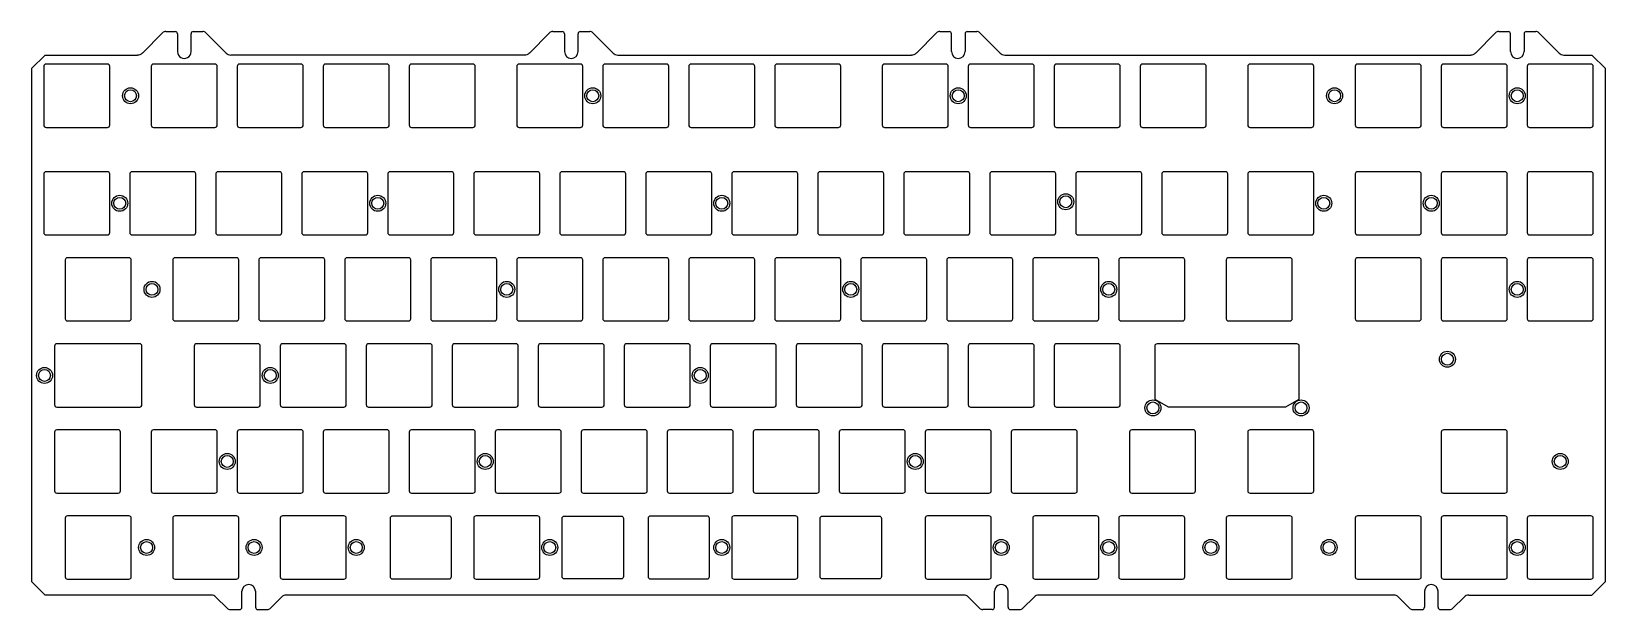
# Model space of a CAD drawing. Header units: millimetres. Extents: x -10 to 339, y -114 to 14.
import ezdxf

# ---------------------------------------------------------------- set-up
doc = ezdxf.new("R2010")
doc.units = ezdxf.units.MM
doc.header["$MEASUREMENT"] = 0

msp = doc.modelspace()

# ---------------------------------------------------------------- linework, layer by layer
for p, q in [((19.73, 14.22), (21.81, 14.22)), ((25.81, 14.22), (27.9, 14.22)), ((105.45, 14.22), (107.54, 14.22)), ((111.54, 14.22), (113.62, 14.22)), ((191.18, 14.22), (193.26, 14.22)), ((197.26, 14.22), (199.35, 14.22)), ((315, 14.22), (317.09, 14.22)), ((321.09, 14.22), (323.17, 14.22)), ((14.55, 9.46), (19.02, 13.93)), ((22.31, 13.72), (22.31, 9.77)), ((25.31, 9.77), (25.31, 13.72)), ((33.07, 9.46), (28.61, 13.93)), ((104.74, 13.93), (100.28, 9.46)), ((108.04, 13.72), (108.04, 9.77)), ((111.04, 9.77), (111.04, 13.72)), ((114.33, 13.93), (118.8, 9.46)), ((190.47, 13.93), (186, 9.46)), ((193.76, 9.77), (193.76, 13.72)), ((196.76, 13.72), (196.76, 9.77)), ((200.06, 13.93), (204.52, 9.46)), ((309.83, 9.46), (314.29, 13.93)), ((317.59, 9.77), (317.59, 13.72)), ((320.59, 13.72), (320.59, 9.77)), ((323.88, 13.93), (328.35, 9.46)), ((-10.03, 6.03), (-7.03, 9.02)), ((-7.03, 9.02), (13.49, 9.02)), ((99.22, 9.02), (34.13, 9.02)), ((119.86, 9.02), (184.94, 9.02)), ((205.58, 9.02), (308.77, 9.02)), ((329.41, 9.02), (335.64, 9.02)), ((338.64, 6.03), (335.64, 9.02)), ((-10.03, 6.03), (-10.03, -107.54)), ((338.64, -107.54), (338.64, 6.03)), ((-10.03, -107.54), (-7.03, -110.54)), ((335.64, -110.54), (338.64, -107.54)), ((29.78, -110.54), (-7.03, -110.54)), ((30.84, -110.98), (33.31, -113.44)), ((36.6, -113.24), (36.6, -109.71)), ((39.6, -109.71), (39.6, -113.24)), ((42.89, -113.44), (45.36, -110.98)), ((196.47, -110.54), (46.42, -110.54)), ((199.99, -113.44), (197.53, -110.98)), ((203.29, -113.24), (203.29, -109.71)), ((206.29, -113.24), (206.29, -109.71)), ((209.58, -113.44), (212.05, -110.98)), ((291.72, -110.54), (213.11, -110.54)), ((295.24, -113.44), (292.78, -110.98)), ((298.54, -109.71), (298.54, -113.24)), ((301.54, -113.24), (301.54, -109.71)), ((304.83, -113.44), (307.3, -110.98)), ((308.36, -110.54), (335.64, -110.54)), ((34.01, -113.74), (36.1, -113.74)), ((40.1, -113.74), (42.19, -113.74)), ((202.79, -113.74), (200.7, -113.74)), ((206.79, -113.74), (208.87, -113.74)), ((295.95, -113.74), (298.04, -113.74)), ((302.04, -113.74), (304.12, -113.74))]:
    msp.add_line(p, q)
for points in [[(6.8, 7), (-6.8, 7, 0.414212), (-7.3, 6.5), (-7.3, -6.5, 0.414212), (-6.8, -7), (6.8, -7, 0.414214), (7.3, -6.5), (7.3, 6.5, 0.414214)], [(16.51, 6.5), (16.51, -6.5, 0.414212), (17.01, -7), (30.61, -7, 0.414214), (31.11, -6.5), (31.11, 6.5, 0.414214), (30.61, 7), (17.01, 7, 0.414212)], [(16.51, 6.5), (16.51, -6.5, 0.414212), (17.01, -7), (30.61, -7, 0.414214), (31.11, -6.5), (31.11, 6.5, 0.414214), (30.61, 7), (17.01, 7, 0.414212)], [(35.56, 6.5), (35.56, -6.5, 0.414212), (36.06, -7), (49.66, -7, 0.414214), (50.16, -6.5), (50.16, 6.5, 0.414214), (49.66, 7), (36.06, 7, 0.414212)], [(35.56, -6.5, 0.414212), (36.06, -7), (49.66, -7, 0.414214), (50.16, -6.5), (50.16, 6.5, 0.414214), (49.66, 7), (36.06, 7, 0.414212), (35.56, 6.5)], [(54.61, 6.5), (54.61, -6.5, 0.414212), (55.11, -7), (68.71, -7, 0.414214), (69.21, -6.5), (69.21, 6.5, 0.414214), (68.71, 7), (55.11, 7, 0.414212)], [(69.21, 6.5, 0.414214), (68.71, 7), (55.11, 7, 0.414212), (54.61, 6.5), (54.61, -6.5, 0.414212), (55.11, -7), (68.71, -7, 0.414214), (69.21, -6.5)], [(73.66, 6.5), (73.66, -6.5, 0.414212), (74.16, -7), (87.76, -7, 0.414214), (88.26, -6.5), (88.26, 6.5, 0.414214), (87.76, 7), (74.16, 7, 0.414212)], [(74.16, -7), (87.76, -7, 0.414214), (88.26, -6.5), (88.26, 6.5, 0.414214), (87.76, 7), (74.16, 7, 0.414212), (73.66, 6.5), (73.66, -6.5, 0.414212)], [(97.48, 6.5), (97.48, -6.5, 0.414212), (97.97, -7), (111.58, -7, 0.414214), (112.08, -6.5), (112.08, 6.5, 0.414214), (111.58, 7), (97.97, 7, 0.414212)], [(97.97, 7, 0.414212), (97.48, 6.5), (97.48, -6.5, 0.414212), (97.97, -7), (111.58, -7, 0.414214), (112.08, -6.5), (112.08, 6.5, 0.414214), (111.58, 7)], [(130.62, -7, 0.414214), (131.12, -6.5), (131.12, 6.5, 0.414214), (130.62, 7), (117.03, 7, 0.414212), (116.53, 6.5), (116.53, -6.5, 0.414212), (117.03, -7)], [(150.18, -6.5), (150.18, 6.5, 0.414214), (149.68, 7), (136.07, 7, 0.414212), (135.57, 6.5), (135.57, -6.5, 0.414212), (136.07, -7), (149.68, -7, 0.414214)], [(168.72, 7), (155.12, 7, 0.414212), (154.62, 6.5), (154.62, -6.5, 0.414212), (155.12, -7), (168.72, -7, 0.414214), (169.22, -6.5), (169.22, 6.5, 0.414214)], [(178.44, 6.5), (178.44, -6.5, 0.414212), (178.94, -7), (192.54, -7, 0.414214), (193.04, -6.5), (193.04, 6.5, 0.414214), (192.54, 7), (178.94, 7, 0.414212)], [(193.04, -6.5), (193.04, 6.5, 0.414214), (192.54, 7), (178.94, 7, 0.414212), (178.44, 6.5), (178.44, -6.5, 0.414212), (178.94, -7), (192.54, -7, 0.414214)], [(197.49, 6.5), (197.49, -6.5, 0.414212), (197.99, -7), (211.59, -7, 0.414214), (212.09, -6.5), (212.09, 6.5, 0.414214), (211.59, 7), (197.99, 7, 0.414212)], [(211.59, 7), (197.99, 7, 0.414212), (197.49, 6.5), (197.49, -6.5, 0.414212), (197.99, -7), (211.59, -7, 0.414214), (212.09, -6.5), (212.09, 6.5, 0.414214)], [(216.54, 6.5), (216.54, -6.5, 0.414212), (217.04, -7), (230.64, -7, 0.414214), (231.14, -6.5), (231.14, 6.5, 0.414214), (230.64, 7), (217.04, 7, 0.414212)], [(231.14, -6.5), (231.14, 6.5, 0.414214), (230.64, 7), (217.04, 7, 0.414212), (216.54, 6.5), (216.54, -6.5, 0.414212), (217.04, -7), (230.64, -7, 0.414214)], [(235.59, 6.5), (235.59, -6.5, 0.414212), (236.09, -7), (249.69, -7, 0.414214), (250.19, -6.5), (250.19, 6.5, 0.414214), (249.69, 7), (236.09, 7, 0.414212)], [(250.19, -6.5), (250.19, 6.5, 0.414214), (249.69, 7), (236.09, 7, 0.414212), (235.59, 6.5), (235.59, -6.5, 0.414212), (236.09, -7), (249.69, -7, 0.414214)], [(274, 6.5, 0.414214), (273.5, 7), (259.9, 7, 0.414212), (259.4, 6.5), (259.4, -6.5, 0.414212), (259.9, -7), (273.5, -7, 0.414214), (274, -6.5)], [(297.31, -7, 0.414214), (297.81, -6.5), (297.81, 6.5, 0.414214), (297.31, 7), (283.71, 7, 0.414212), (283.21, 6.5), (283.21, -6.5, 0.414212), (283.71, -7)], [(302.76, 7, 0.414212), (302.26, 6.5), (302.26, -6.5, 0.414212), (302.76, -7), (316.36, -7, 0.414214), (316.86, -6.5), (316.86, 6.5, 0.414214), (316.36, 7)], [(335.41, -7, 0.414214), (335.91, -6.5), (335.91, 6.5, 0.414214), (335.41, 7), (321.81, 7, 0.414212), (321.31, 6.5), (321.31, -6.5, 0.414212), (321.81, -7)], [(-6.8, -30.81), (6.8, -30.81, 0.414214), (7.3, -30.31), (7.3, -17.31, 0.414214), (6.8, -16.81), (-6.8, -16.81, 0.414212), (-7.3, -17.31), (-7.3, -30.31, 0.414212)], [(26.35, -30.31), (26.35, -17.31, 0.414214), (25.85, -16.81), (12.25, -16.81, 0.414212), (11.75, -17.31), (11.75, -30.31, 0.414212), (12.25, -30.81), (25.85, -30.81, 0.414214)], [(31.3, -16.81, 0.414212), (30.8, -17.31), (30.8, -30.31, 0.414212), (31.3, -30.81), (44.9, -30.81, 0.414214), (45.4, -30.31), (45.4, -17.31, 0.414214), (44.9, -16.81)], [(49.85, -17.31), (49.85, -30.31, 0.414212), (50.35, -30.81), (63.95, -30.81, 0.414214), (64.45, -30.31), (64.45, -17.31, 0.414214), (63.95, -16.81), (50.35, -16.81, 0.414212)], [(69.4, -30.81), (83, -30.81, 0.414214), (83.5, -30.31), (83.5, -17.31, 0.414214), (83, -16.81), (69.4, -16.81, 0.414212), (68.9, -17.31), (68.9, -30.31, 0.414212)], [(88.45, -30.81), (102.05, -30.81, 0.414214), (102.55, -30.31), (102.55, -17.31, 0.414214), (102.05, -16.81), (88.45, -16.81, 0.414212), (87.95, -17.31), (87.95, -30.31, 0.414212)], [(121.6, -30.31), (121.6, -17.31, 0.414214), (121.1, -16.81), (107.5, -16.81, 0.414212), (107, -17.31), (107, -30.31, 0.414212), (107.5, -30.81), (121.1, -30.81, 0.414214)], [(126.55, -30.81), (140.15, -30.81, 0.414214), (140.65, -30.31), (140.65, -17.31, 0.414214), (140.15, -16.81), (126.55, -16.81, 0.414212), (126.05, -17.31), (126.05, -30.31, 0.414212)], [(159.2, -16.81), (145.6, -16.81, 0.414212), (145.1, -17.31), (145.1, -30.31, 0.414212), (145.6, -30.81), (159.2, -30.81, 0.414214), (159.7, -30.31), (159.7, -17.31, 0.414214)], [(164.65, -16.81, 0.414212), (164.15, -17.31), (164.15, -30.31, 0.414212), (164.65, -30.81), (178.25, -30.81, 0.414214), (178.75, -30.31), (178.75, -17.31, 0.414214), (178.25, -16.81)], [(183.7, -30.81), (197.3, -30.81, 0.414214), (197.8, -30.31), (197.8, -17.31, 0.414214), (197.3, -16.81), (183.7, -16.81, 0.414212), (183.2, -17.31), (183.2, -30.31, 0.414212)], [(202.25, -30.31, 0.414212), (202.75, -30.81), (216.35, -30.81, 0.414214), (216.85, -30.31), (216.85, -17.31, 0.414214), (216.35, -16.81), (202.75, -16.81, 0.414212), (202.25, -17.31)], [(235.4, -30.81, 0.414214), (235.9, -30.31), (235.9, -17.31, 0.414214), (235.4, -16.81), (221.8, -16.81, 0.414212), (221.3, -17.31), (221.3, -30.31, 0.414212), (221.8, -30.81)], [(240.35, -17.31), (240.35, -30.31, 0.414212), (240.85, -30.81), (254.45, -30.81, 0.414214), (254.95, -30.31), (254.95, -17.31, 0.414214), (254.45, -16.81), (240.85, -16.81, 0.414212)], [(259.4, -17.31), (259.4, -30.31, 0.414212), (259.9, -30.81), (273.5, -30.81, 0.414214), (274, -30.31), (274, -17.31, 0.414214), (273.5, -16.81), (259.9, -16.81, 0.414212)], [(283.71, -30.81), (297.31, -30.81, 0.414214), (297.81, -30.31), (297.81, -17.31, 0.414214), (297.31, -16.81), (283.71, -16.81, 0.414212), (283.21, -17.31), (283.21, -30.31, 0.414212)], [(302.76, -16.81, 0.414212), (302.26, -17.31), (302.26, -30.31, 0.414212), (302.76, -30.81), (316.36, -30.81, 0.414214), (316.86, -30.31), (316.86, -17.31, 0.414214), (316.36, -16.81)], [(335.41, -30.81, 0.414214), (335.91, -30.31), (335.91, -17.31, 0.414214), (335.41, -16.81), (321.81, -16.81, 0.414212), (321.31, -17.31), (321.31, -30.31, 0.414212), (321.81, -30.81)], [(12.06, -36.36, 0.414212), (11.56, -35.86), (-2.04, -35.86, 0.414214), (-2.54, -36.36), (-2.54, -49.36, 0.414214), (-2.04, -49.86), (11.56, -49.86, 0.414212), (12.06, -49.36)], [(21.77, -49.86), (35.38, -49.86, 0.414214), (35.88, -49.36), (35.88, -36.36, 0.414214), (35.38, -35.86), (21.77, -35.86, 0.414212), (21.27, -36.36), (21.27, -49.36, 0.414212)], [(40.33, -36.36), (40.33, -49.36, 0.414212), (40.83, -49.86), (54.42, -49.86, 0.414214), (54.92, -49.36), (54.92, -36.36, 0.414214), (54.42, -35.86), (40.83, -35.86, 0.414212)], [(73.47, -49.86, 0.414214), (73.97, -49.36), (73.97, -36.36, 0.414214), (73.47, -35.86), (59.88, -35.86, 0.414212), (59.38, -36.36), (59.38, -49.36, 0.414212), (59.88, -49.86)], [(78.42, -49.36, 0.414212), (78.92, -49.86), (92.53, -49.86, 0.414214), (93.03, -49.36), (93.03, -36.36, 0.414214), (92.53, -35.86), (78.92, -35.86, 0.414212), (78.42, -36.36)], [(97.97, -49.86), (111.58, -49.86, 0.414214), (112.08, -49.36), (112.08, -36.36, 0.414214), (111.58, -35.86), (97.97, -35.86, 0.414212), (97.48, -36.36), (97.48, -49.36, 0.414212)], [(116.53, -49.36, 0.414212), (117.03, -49.86), (130.62, -49.86, 0.414214), (131.12, -49.36), (131.12, -36.36, 0.414214), (130.62, -35.86), (117.03, -35.86, 0.414212), (116.53, -36.36)], [(136.07, -35.86, 0.414212), (135.57, -36.36), (135.57, -49.36, 0.414212), (136.07, -49.86), (149.68, -49.86, 0.414214), (150.18, -49.36), (150.18, -36.36, 0.414214), (149.68, -35.86)], [(169.22, -49.36), (169.22, -36.36, 0.414214), (168.72, -35.86), (155.12, -35.86, 0.414212), (154.62, -36.36), (154.62, -49.36, 0.414212), (155.12, -49.86), (168.72, -49.86, 0.414214)], [(187.78, -49.86, 0.414214), (188.28, -49.36), (188.28, -36.36, 0.414214), (187.78, -35.86), (174.18, -35.86, 0.414212), (173.68, -36.36), (173.68, -49.36, 0.414212), (174.18, -49.86)], [(192.72, -36.36), (192.72, -49.36, 0.414212), (193.22, -49.86), (206.82, -49.86, 0.414214), (207.32, -49.36), (207.32, -36.36, 0.414214), (206.82, -35.86), (193.22, -35.86, 0.414212)], [(211.77, -36.36), (211.77, -49.36, 0.414212), (212.28, -49.86), (225.88, -49.86, 0.414214), (226.38, -49.36), (226.38, -36.36, 0.414214), (225.88, -35.86), (212.28, -35.86, 0.414212)], [(230.82, -36.36), (230.82, -49.36, 0.414212), (231.32, -49.86), (244.93, -49.86, 0.414214), (245.43, -49.36), (245.43, -36.36, 0.414214), (244.93, -35.86), (231.32, -35.86, 0.414212)], [(254.64, -36.36), (254.64, -49.36, 0.414212), (255.14, -49.86), (268.74, -49.86, 0.414214), (269.24, -49.36), (269.24, -36.36, 0.414214), (268.74, -35.86), (255.14, -35.86, 0.414212)], [(297.81, -49.36), (297.81, -36.36, 0.414214), (297.31, -35.86), (283.71, -35.86, 0.414212), (283.21, -36.36), (283.21, -49.36, 0.414212), (283.71, -49.86), (297.31, -49.86, 0.414214)], [(302.26, -49.36, 0.414212), (302.76, -49.86), (316.36, -49.86, 0.414214), (316.86, -49.36), (316.86, -36.36, 0.414214), (316.36, -35.86), (302.76, -35.86, 0.414212), (302.26, -36.36)], [(321.31, -49.36, 0.414212), (321.81, -49.86), (335.41, -49.86, 0.414214), (335.91, -49.36), (335.91, -36.36, 0.414214), (335.41, -35.86), (321.81, -35.86, 0.414212), (321.31, -36.36)], [(-4.42, -54.91, 0.414212), (-4.92, -55.41), (-4.92, -68.41, 0.414212), (-4.42, -68.91), (13.94, -68.91, 0.414214), (14.44, -68.41), (14.44, -55.41, 0.414214), (13.94, -54.91)], [(26.54, -54.91, 0.414212), (26.04, -55.41), (26.04, -68.41, 0.414212), (26.54, -68.91), (40.14, -68.91, 0.414214), (40.64, -68.41), (40.64, -55.41, 0.414214), (40.14, -54.91)], [(45.09, -55.41), (45.09, -68.41, 0.414212), (45.59, -68.91), (59.19, -68.91, 0.414214), (59.69, -68.41), (59.69, -55.41, 0.414214), (59.19, -54.91), (45.59, -54.91, 0.414212)], [(64.64, -54.91, 0.414212), (64.14, -55.41), (64.14, -68.41, 0.414212), (64.64, -68.91), (78.24, -68.91, 0.414214), (78.74, -68.41), (78.74, -55.41, 0.414214), (78.24, -54.91)], [(97.29, -68.91, 0.414214), (97.79, -68.41), (97.79, -55.41, 0.414214), (97.29, -54.91), (83.69, -54.91, 0.414212), (83.19, -55.41), (83.19, -68.41, 0.414212), (83.69, -68.91)], [(102.24, -68.41, 0.414212), (102.74, -68.91), (116.34, -68.91, 0.414214), (116.84, -68.41), (116.84, -55.41, 0.414214), (116.34, -54.91), (102.74, -54.91, 0.414212), (102.24, -55.41)], [(121.29, -68.41, 0.414212), (121.79, -68.91), (135.39, -68.91, 0.414214), (135.89, -68.41), (135.89, -55.41, 0.414214), (135.39, -54.91), (121.79, -54.91, 0.414212), (121.29, -55.41)], [(140.34, -55.41), (140.34, -68.41, 0.414212), (140.84, -68.91), (154.44, -68.91, 0.414214), (154.94, -68.41), (154.94, -55.41, 0.414214), (154.44, -54.91), (140.84, -54.91, 0.414212)], [(173.49, -68.91, 0.414214), (173.99, -68.41), (173.99, -55.41, 0.414214), (173.49, -54.91), (159.89, -54.91, 0.414212), (159.39, -55.41), (159.39, -68.41, 0.414212), (159.89, -68.91)], [(192.54, -54.91), (178.94, -54.91, 0.414212), (178.44, -55.41), (178.44, -68.41, 0.414212), (178.94, -68.91), (192.54, -68.91, 0.414214), (193.04, -68.41), (193.04, -55.41, 0.414214)], [(197.49, -68.41, 0.414212), (197.99, -68.91), (211.59, -68.91, 0.414214), (212.09, -68.41), (212.09, -55.41, 0.414214), (211.59, -54.91), (197.99, -54.91, 0.414212), (197.49, -55.41)], [(230.64, -54.91), (217.04, -54.91, 0.414212), (216.54, -55.41), (216.54, -68.41, 0.414212), (217.04, -68.91), (230.64, -68.91, 0.414214), (231.14, -68.41), (231.14, -55.41, 0.414214)], [(238.79, -55.44), (238.79, -67.16), (241.79, -68.89), (267.79, -68.89), (270.79, -67.16), (270.79, -55.44, 0.414214), (270.29, -54.94), (239.29, -54.94, 0.414212)], [(-4.92, -74.46), (-4.92, -87.46, 0.414212), (-4.42, -87.96), (9.18, -87.96, 0.414214), (9.68, -87.46), (9.68, -74.46, 0.414214), (9.18, -73.96), (-4.42, -73.96, 0.414212)], [(16.51, -74.46), (16.51, -87.46, 0.414212), (17.01, -87.96), (30.61, -87.96, 0.414214), (31.11, -87.46), (31.11, -74.46, 0.414214), (30.61, -73.96), (17.01, -73.96, 0.414212)], [(50.16, -87.46), (50.16, -74.46, 0.414214), (49.66, -73.96), (36.06, -73.96, 0.414212), (35.56, -74.46), (35.56, -87.46, 0.414212), (36.06, -87.96), (49.66, -87.96, 0.414214)], [(69.21, -74.46, 0.414214), (68.71, -73.96), (55.11, -73.96, 0.414212), (54.61, -74.46), (54.61, -87.46, 0.414212), (55.11, -87.96), (68.71, -87.96, 0.414214), (69.21, -87.46)], [(87.76, -73.96), (74.16, -73.96, 0.414212), (73.66, -74.46), (73.66, -87.46, 0.414212), (74.16, -87.96), (87.76, -87.96, 0.414214), (88.26, -87.46), (88.26, -74.46, 0.414214)], [(93.21, -73.96, 0.414212), (92.71, -74.46), (92.71, -87.46, 0.414212), (93.21, -87.96), (106.81, -87.96, 0.414214), (107.31, -87.46), (107.31, -74.46, 0.414214), (106.81, -73.96)], [(112.26, -73.96, 0.414212), (111.76, -74.46), (111.76, -87.46, 0.414212), (112.26, -87.96), (125.86, -87.96, 0.414214), (126.36, -87.46), (126.36, -74.46, 0.414214), (125.86, -73.96)], [(131.31, -73.96, 0.414212), (130.81, -74.46), (130.81, -87.46, 0.414212), (131.31, -87.96), (144.91, -87.96, 0.414214), (145.41, -87.46), (145.41, -74.46, 0.414214), (144.91, -73.96)], [(163.96, -73.96), (150.36, -73.96, 0.414212), (149.86, -74.46), (149.86, -87.46, 0.414212), (150.36, -87.96), (163.96, -87.96, 0.414214), (164.46, -87.46), (164.46, -74.46, 0.414214)], [(183.51, -87.46), (183.51, -74.46, 0.414214), (183.01, -73.96), (169.41, -73.96, 0.414212), (168.91, -74.46), (168.91, -87.46, 0.414212), (169.41, -87.96), (183.01, -87.96, 0.414214)], [(202.06, -73.96), (188.46, -73.96, 0.414212), (187.96, -74.46), (187.96, -87.46, 0.414212), (188.46, -87.96), (202.06, -87.96, 0.414214), (202.56, -87.46), (202.56, -74.46, 0.414214)], [(221.61, -74.46, 0.414214), (221.11, -73.96), (207.51, -73.96, 0.414212), (207.01, -74.46), (207.01, -87.46, 0.414212), (207.51, -87.96), (221.11, -87.96, 0.414214), (221.61, -87.46)], [(233.21, -74.46), (233.21, -87.46, 0.414212), (233.71, -87.96), (247.31, -87.96, 0.414214), (247.81, -87.46), (247.81, -74.46, 0.414214), (247.31, -73.96), (233.71, -73.96, 0.414212)], [(259.4, -74.46), (259.4, -87.46, 0.414212), (259.9, -87.96), (273.5, -87.96, 0.414214), (274, -87.46), (274, -74.46, 0.414214), (273.5, -73.96), (259.9, -73.96, 0.414212)], [(316.36, -87.96, 0.414214), (316.86, -87.46), (316.86, -74.46, 0.414214), (316.36, -73.96), (302.76, -73.96, 0.414212), (302.26, -74.46), (302.26, -87.46, 0.414212), (302.76, -87.96)], [(11.56, -93.01), (-2.04, -93.01, 0.414212), (-2.54, -93.51), (-2.54, -106.51, 0.414212), (-2.04, -107.01), (11.56, -107.01, 0.414214), (12.06, -106.51), (12.06, -93.51, 0.414214)], [(21.27, -93.51), (21.27, -106.51, 0.414212), (21.77, -107.01), (35.38, -107.01, 0.414214), (35.88, -106.51), (35.88, -93.51, 0.414214), (35.38, -93.01), (21.77, -93.01, 0.414212)], [(59.69, -93.51, 0.414214), (59.19, -93.01), (45.59, -93.01, 0.414212), (45.09, -93.51), (45.09, -106.51, 0.414212), (45.59, -107.01), (59.19, -107.01, 0.414214), (59.69, -106.51)], [(69.9, -93.06, 0.414212), (69.4, -93.56), (69.4, -106.46, 0.414212), (69.9, -106.96), (82.5, -106.96, 0.414212), (83, -106.46), (83, -93.56, 0.414212), (82.5, -93.06)], [(102.05, -93.01), (88.45, -93.01, 0.414212), (87.95, -93.51), (87.95, -106.51, 0.414212), (88.45, -107.01), (102.05, -107.01, 0.414214), (102.55, -106.51), (102.55, -93.51, 0.414214)], [(121.1, -93.56), (121.1, -106.46, -0.414214), (120.6, -106.96), (108, -106.96, -0.414214), (107.5, -106.46), (107.5, -93.56, -0.414214), (108, -93.06), (120.6, -93.06, -0.414214)], [(126.55, -106.46, 0.414212), (127.05, -106.96), (139.65, -106.96, 0.414212), (140.15, -106.46), (140.15, -93.56, 0.414212), (139.65, -93.06), (127.05, -93.06, 0.414212), (126.55, -93.56)], [(159.2, -93.01), (145.6, -93.01, 0.414212), (145.1, -93.51), (145.1, -106.51, 0.414212), (145.6, -107.01), (159.2, -107.01, 0.414214), (159.7, -106.51), (159.7, -93.51, 0.414214)], [(164.65, -106.46), (164.65, -93.56, -0.414214), (165.15, -93.06), (177.75, -93.06, -0.414214), (178.25, -93.56), (178.25, -106.46, -0.414214), (177.75, -106.96), (165.15, -106.96, -0.414214)], [(187.96, -106.51, 0.414212), (188.46, -107.01), (202.06, -107.01, 0.414214), (202.56, -106.51), (202.56, -93.51, 0.414214), (202.06, -93.01), (188.46, -93.01, 0.414212), (187.96, -93.51)], [(211.77, -106.51, 0.414212), (212.28, -107.01), (225.88, -107.01, 0.414214), (226.38, -106.51), (226.38, -93.51, 0.414214), (225.88, -93.01), (212.28, -93.01, 0.414212), (211.77, -93.51)], [(231.32, -107.01), (244.93, -107.01, 0.414214), (245.43, -106.51), (245.43, -93.51, 0.414214), (244.93, -93.01), (231.32, -93.01, 0.414212), (230.82, -93.51), (230.82, -106.51, 0.414212)], [(269.24, -93.51, 0.414214), (268.74, -93.01), (255.14, -93.01, 0.414212), (254.64, -93.51), (254.64, -106.51, 0.414212), (255.14, -107.01), (268.74, -107.01, 0.414214), (269.24, -106.51)], [(283.71, -93.01, 0.414212), (283.21, -93.51), (283.21, -106.51, 0.414212), (283.71, -107.01), (297.31, -107.01, 0.414214), (297.81, -106.51), (297.81, -93.51, 0.414214), (297.31, -93.01)], [(316.86, -106.51), (316.86, -93.51, 0.414214), (316.36, -93.01), (302.76, -93.01, 0.414212), (302.26, -93.51), (302.26, -106.51, 0.414212), (302.76, -107.01), (316.36, -107.01, 0.414214)], [(335.41, -107.01, 0.414214), (335.91, -106.51), (335.91, -93.51, 0.414214), (335.41, -93.01), (321.81, -93.01, 0.414212), (321.31, -93.51), (321.31, -106.51, 0.414212), (321.81, -107.01)]]:
    msp.add_lwpolyline(points, format="xyb", close=True)
for centre, radius in [((11.91, 0), 1.77), ((11.91, 0), 1.32), ((114.3, 0), 1.77), ((114.3, 0), 1.32), ((195.26, 0), 1.77), ((195.26, 0), 1.32), ((278.61, 0), 1.77), ((278.61, 0), 1.32), ((319.09, 0), 1.77), ((319.09, 0), 1.32), ((9.52, -23.81), 1.77), ((9.52, -23.81), 1.32), ((66.68, -23.81), 1.77), ((66.68, -23.81), 1.32), ((142.88, -23.81), 1.77), ((142.88, -23.81), 1.32), ((219.08, -23.46), 1.77), ((219.08, -23.46), 1.32), ((276.23, -23.81), 1.77), ((276.23, -23.81), 1.32), ((300.04, -23.81), 1.77), ((300.04, -23.81), 1.32), ((16.67, -42.86), 1.77), ((16.67, -42.86), 1.32), ((95.25, -42.86), 1.77), ((95.25, -42.86), 1.32), ((171.45, -42.86), 1.77), ((171.45, -42.86), 1.32), ((228.6, -42.86), 1.77), ((228.6, -42.86), 1.32), ((319.09, -42.86), 1.77), ((319.09, -42.86), 1.32), ((303.61, -58.34), 1.77), ((303.61, -58.34), 1.32), ((-7.14, -61.91), 1.77), ((-7.14, -61.91), 1.32), ((42.86, -61.91), 1.77), ((42.86, -61.91), 1.32), ((138.11, -61.91), 1.77), ((138.11, -61.91), 1.32), ((238.39, -69.11), 1.77), ((238.39, -69.11), 1.32), ((271.19, -69.11), 1.77), ((271.19, -69.11), 1.32), ((33.34, -80.96), 1.77), ((33.34, -80.96), 1.32), ((90.49, -80.96), 1.77), ((90.49, -80.96), 1.32), ((185.74, -80.96), 1.77), ((185.74, -80.96), 1.32), ((328.61, -80.96), 1.77), ((328.61, -80.96), 1.32), ((15.48, -100.01), 1.77), ((15.48, -100.01), 1.32), ((39.29, -100.01), 1.77), ((39.29, -100.01), 1.32), ((61.91, -100.01), 1.77), ((61.91, -100.01), 1.32), ((104.78, -100.01), 1.77), ((104.78, -100.01), 1.32), ((142.88, -100.01), 1.77), ((142.88, -100.01), 1.32), ((204.79, -100.01), 1.77), ((204.79, -100.01), 1.32), ((228.6, -100.01), 1.77), ((228.6, -100.01), 1.32), ((251.22, -100.01), 1.77), ((251.22, -100.01), 1.32), ((277.42, -100.01), 1.77), ((277.42, -100.01), 1.32), ((319.09, -100.01), 1.77), ((319.09, -100.01), 1.32)]:
    msp.add_circle(centre, radius)
for centre, radius, start, end in [((19.73, 13.22), 1, 90.0009, 135), ((21.81, 13.72), 0.5, -0.0026, 90.0003), ((25.81, 13.72), 0.5, 90.0033, 180), ((27.9, 13.22), 1, 45.0015, 89.9986), ((105.45, 13.22), 1, 90.0009, 134.9975), ((107.54, 13.72), 0.5, -0.0026, 90.0003), ((111.54, 13.72), 0.5, 90.0033, 180), ((113.62, 13.22), 1, 45.0008, 90.0025), ((191.18, 13.22), 1, 90.0009, 134.9975), ((193.26, 13.72), 0.5, 0, 90.0033), ((197.26, 13.72), 0.5, 90.0033, 180.0026), ((199.35, 13.22), 1, 45.0008, 90.0025), ((315, 13.22), 1, 90.0009, 135), ((317.09, 13.72), 0.5, -0.0001, 90.0003), ((321.09, 13.72), 0.5, 90.0033, 180.0026), ((323.17, 13.22), 1, 45.0008, 90.0025), ((13.49, 10.53), 1.5, 270, 314.9981), ((23.81, 9.77), 1.5, -180.0001, 0.0001), ((34.13, 10.52), 1.5, 225, 270), ((99.22, 10.53), 1.5, 270.0019, 314.9981), ((109.54, 9.77), 1.5, -180, 0), ((119.86, 10.52), 1.5, 224.9977, 269.9997), ((184.94, 10.53), 1.5, 270, 314.9981), ((195.26, 9.77), 1.5, -180, 0), ((205.58, 10.52), 1.5, 224.9977, 269.9997), ((308.77, 10.53), 1.5, 270, 314.9981), ((319.09, 9.77), 1.5, -180, 0), ((329.41, 10.52), 1.5, 224.9977, 269.9997), ((29.78, -112.04), 1.5, 45.002, 89.9961), ((38.1, -109.71), 1.5, 0, 180), ((46.42, -112.04), 1.5, 90, 135.0022), ((196.47, -112.04), 1.5, 45.0005, 89.9961), ((204.79, -109.71), 1.5, -0.0004, 179.9996), ((213.11, -112.04), 1.5, 90, 135.0022), ((291.72, -112.04), 1.5, 44.998, 90.0019), ((300.04, -109.71), 1.5, 0, 180), ((308.36, -112.04), 1.5, 90.0003, 135), ((34.01, -112.74), 1, 225.0005, 269.9963), ((36.1, -113.24), 0.5, 270, 359.9974), ((40.1, -113.24), 0.5, 180.0141, 269.9912), ((42.19, -112.74), 1, 269.9948, 315.0035), ((200.7, -112.74), 1, 225.0024, 269.9963), ((202.79, -113.24), 0.5, 270.0026, 359.9974), ((206.79, -113.24), 0.5, 180.0141, 269.9912), ((208.87, -112.74), 1, 269.9948, 315.0035), ((295.95, -112.74), 1, 224.9963, 269.9991), ((298.04, -113.24), 0.5, -90.0033, 0), ((302.04, -113.24), 0.5, 180.0026, 269.9967), ((304.12, -112.74), 1, 270.0033, 315.0014)]:
    msp.add_arc(centre, radius, start, end)

doc.saveas('drawing.dxf')
